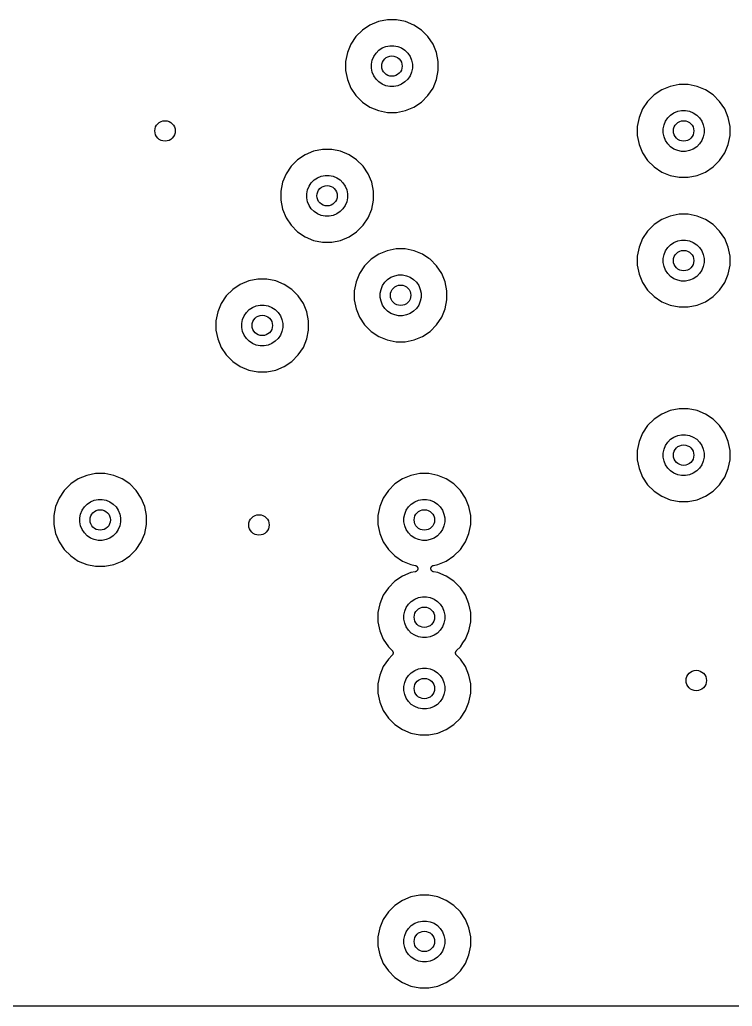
# Model space of a CAD drawing. Extents: x 1 to 139, y -76 to -1.
# Drawn here: x 40.33 to 54.29, y -75.56 to -56.24 of the extents above; entities that cross this region are included whole.
import ezdxf

# ---------------------------------------------------------------- set-up
doc = ezdxf.new("R2010")
doc.units = 0
doc.header["$MEASUREMENT"] = 0
doc.layers.add('BLACK', color=7, linetype='CONTINUOUS')

msp = doc.modelspace()

# ---------------------------------------------------------------- linework, layer by layer
at = {"layer": 'BLACK', "linetype": 'CONTINUOUS'}
for p, q in [((47.1949, -56.3453), (47.0462, -56.4447)), ((47.3601, -56.2769), (47.1949, -56.3453)), ((47.5356, -56.242), (47.3601, -56.2769)), ((47.7144, -56.242), (47.5356, -56.242)), ((47.8899, -56.2769), (47.7144, -56.242)), ((48.0551, -56.3453), (47.8899, -56.2769)), ((48.2038, -56.4447), (48.0551, -56.3453)), ((46.9197, -56.5712), (46.8203, -56.7199)), ((47.0462, -56.4447), (46.9197, -56.5712)), ((48.3303, -56.5712), (48.2038, -56.4447)), ((48.4297, -56.7199), (48.3303, -56.5712)), ((46.8203, -56.7199), (46.7519, -56.8851)), ((47.37, -56.8393), (47.4355, -56.7955)), ((47.4355, -56.7955), (47.5083, -56.7654)), ((47.5083, -56.7654), (47.5856, -56.75)), ((47.5856, -56.75), (47.6644, -56.75)), ((47.6644, -56.75), (47.7417, -56.7654)), ((47.7417, -56.7654), (47.8145, -56.7955)), ((47.8145, -56.7955), (47.88, -56.8393)), ((48.4981, -56.8851), (48.4297, -56.7199)), ((46.7519, -56.8851), (46.717, -57.0606)), ((47.2404, -57.0333), (47.2705, -56.9605)), ((47.2705, -56.9605), (47.3143, -56.895)), ((47.3143, -56.895), (47.37, -56.8393)), ((47.88, -56.8393), (47.9357, -56.895)), ((47.9357, -56.895), (47.9795, -56.9605)), ((47.9795, -56.9605), (48.0096, -57.0333)), ((48.533, -57.0606), (48.4981, -56.8851)), ((46.717, -57.0606), (46.717, -57.2394)), ((47.225, -57.1106), (47.2404, -57.0333)), ((47.225, -57.1894), (47.225, -57.1106)), ((47.2404, -57.2667), (47.225, -57.1894)), ((48.0096, -57.0333), (48.025, -57.1106)), ((48.025, -57.1894), (48.0096, -57.2667)), ((48.025, -57.1106), (48.025, -57.1894)), ((48.533, -57.2394), (48.533, -57.0606)), ((46.717, -57.2394), (46.7519, -57.4149)), ((47.2705, -57.3395), (47.2404, -57.2667)), ((47.3143, -57.405), (47.2705, -57.3395)), ((47.9795, -57.3395), (47.9357, -57.405)), ((48.0096, -57.2667), (47.9795, -57.3395)), ((48.4981, -57.4149), (48.533, -57.2394)), ((46.7519, -57.4149), (46.8203, -57.5801)), ((46.8203, -57.5801), (46.9197, -57.7288)), ((47.37, -57.4607), (47.3143, -57.405)), ((47.4355, -57.5045), (47.37, -57.4607)), ((47.5083, -57.5346), (47.4355, -57.5045)), ((47.5856, -57.55), (47.5083, -57.5346)), ((47.6644, -57.55), (47.5856, -57.55)), ((47.7417, -57.5346), (47.6644, -57.55)), ((47.8145, -57.5045), (47.7417, -57.5346)), ((47.88, -57.4607), (47.8145, -57.5045)), ((47.9357, -57.405), (47.88, -57.4607)), ((48.3303, -57.7288), (48.4297, -57.5801)), ((48.4297, -57.5801), (48.4981, -57.4149)), ((53.0751, -57.5469), (52.9099, -57.6153)), ((53.2506, -57.512), (53.0751, -57.5469)), ((53.4294, -57.512), (53.2506, -57.512)), ((53.6049, -57.5469), (53.4294, -57.512)), ((53.7701, -57.6153), (53.6049, -57.5469)), ((46.9197, -57.7288), (47.0462, -57.8553)), ((48.2038, -57.8553), (48.3303, -57.7288)), ((52.7612, -57.7147), (52.6347, -57.8412)), ((52.9099, -57.6153), (52.7612, -57.7147)), ((53.9188, -57.7147), (53.7701, -57.6153)), ((54.0453, -57.8412), (53.9188, -57.7147)), ((47.0462, -57.8553), (47.1949, -57.9547)), ((47.1949, -57.9547), (47.3601, -58.0231)), ((47.8899, -58.0231), (48.0551, -57.9547)), ((48.0551, -57.9547), (48.2038, -57.8553)), ((52.6347, -57.8412), (52.5353, -57.9899)), ((54.1447, -57.9899), (54.0453, -57.8412)), ((47.3601, -58.0231), (47.5356, -58.058)), ((47.5356, -58.058), (47.7144, -58.058)), ((47.7144, -58.058), (47.8899, -58.0231)), ((52.4669, -58.1551), (52.432, -58.3306)), ((52.5353, -57.9899), (52.4669, -58.1551)), ((53.0293, -58.165), (53.085, -58.1093)), ((53.085, -58.1093), (53.1505, -58.0655)), ((53.1505, -58.0655), (53.2233, -58.0354)), ((53.2233, -58.0354), (53.3006, -58.02)), ((53.3006, -58.02), (53.3794, -58.02)), ((53.3794, -58.02), (53.4567, -58.0354)), ((53.4567, -58.0354), (53.5295, -58.0655)), ((53.5295, -58.0655), (53.595, -58.1093)), ((53.595, -58.1093), (53.6507, -58.165)), ((54.2131, -58.1551), (54.1447, -57.9899)), ((54.248, -58.3306), (54.2131, -58.1551)), ((52.432, -58.3306), (52.432, -58.5094)), ((52.94, -58.3806), (52.9554, -58.3033)), ((52.9554, -58.3033), (52.9855, -58.2305)), ((52.9855, -58.2305), (53.0293, -58.165)), ((53.6507, -58.165), (53.6945, -58.2305)), ((53.6945, -58.2305), (53.7246, -58.3033)), ((53.7246, -58.3033), (53.74, -58.3806)), ((54.248, -58.5094), (54.248, -58.3306)), ((52.432, -58.5094), (52.4669, -58.6849)), ((52.94, -58.4594), (52.94, -58.3806)), ((52.9554, -58.5367), (52.94, -58.4594)), ((52.9855, -58.6095), (52.9554, -58.5367)), ((53.7246, -58.5367), (53.6945, -58.6095)), ((53.74, -58.4594), (53.7246, -58.5367)), ((53.74, -58.3806), (53.74, -58.4594)), ((54.2131, -58.6849), (54.248, -58.5094)), ((52.4669, -58.6849), (52.5353, -58.8501)), ((53.0293, -58.675), (52.9855, -58.6095)), ((53.085, -58.7307), (53.0293, -58.675)), ((53.1505, -58.7745), (53.085, -58.7307)), ((53.595, -58.7307), (53.5295, -58.7745)), ((53.6507, -58.675), (53.595, -58.7307)), ((53.6945, -58.6095), (53.6507, -58.675)), ((54.1447, -58.8501), (54.2131, -58.6849)), ((45.9249, -58.8853), (45.7762, -58.9847)), ((46.0901, -58.8169), (45.9249, -58.8853)), ((46.2656, -58.782), (46.0901, -58.8169)), ((46.4444, -58.782), (46.2656, -58.782)), ((46.6199, -58.8169), (46.4444, -58.782)), ((46.7851, -58.8853), (46.6199, -58.8169)), ((46.9338, -58.9847), (46.7851, -58.8853)), ((52.5353, -58.8501), (52.6347, -58.9988)), ((53.2233, -58.8046), (53.1505, -58.7745)), ((53.3006, -58.82), (53.2233, -58.8046)), ((53.3794, -58.82), (53.3006, -58.82)), ((53.4567, -58.8046), (53.3794, -58.82)), ((53.5295, -58.7745), (53.4567, -58.8046)), ((54.0453, -58.9988), (54.1447, -58.8501)), ((45.6497, -59.1112), (45.5503, -59.2599)), ((45.7762, -58.9847), (45.6497, -59.1112)), ((47.0603, -59.1112), (46.9338, -58.9847)), ((47.1597, -59.2599), (47.0603, -59.1112)), ((52.6347, -58.9988), (52.7612, -59.1253)), ((52.7612, -59.1253), (52.9099, -59.2247)), ((53.7701, -59.2247), (53.9188, -59.1253)), ((53.9188, -59.1253), (54.0453, -58.9988)), ((45.5503, -59.2599), (45.4819, -59.4251)), ((46.1655, -59.3355), (46.2383, -59.3054)), ((46.2383, -59.3054), (46.3156, -59.29)), ((46.3156, -59.29), (46.3944, -59.29)), ((46.3944, -59.29), (46.4717, -59.3054)), ((46.4717, -59.3054), (46.5445, -59.3355)), ((47.2281, -59.4251), (47.1597, -59.2599)), ((52.9099, -59.2247), (53.0751, -59.2931)), ((53.0751, -59.2931), (53.2506, -59.328)), ((53.4294, -59.328), (53.6049, -59.2931)), ((53.6049, -59.2931), (53.7701, -59.2247)), ((45.4819, -59.4251), (45.447, -59.6006)), ((45.9704, -59.5733), (46.0005, -59.5005)), ((46.0005, -59.5005), (46.0443, -59.435)), ((46.0443, -59.435), (46.1, -59.3793)), ((46.1, -59.3793), (46.1655, -59.3355)), ((46.5445, -59.3355), (46.61, -59.3793)), ((46.61, -59.3793), (46.6657, -59.435)), ((46.6657, -59.435), (46.7095, -59.5005)), ((46.7095, -59.5005), (46.7396, -59.5733)), ((47.263, -59.6006), (47.2281, -59.4251)), ((53.2506, -59.328), (53.4294, -59.328)), ((45.447, -59.6006), (45.447, -59.7794)), ((45.955, -59.6506), (45.9704, -59.5733)), ((45.955, -59.7294), (45.955, -59.6506)), ((46.7396, -59.5733), (46.755, -59.6506)), ((46.755, -59.6506), (46.755, -59.7294)), ((47.263, -59.7794), (47.263, -59.6006)), ((45.447, -59.7794), (45.4819, -59.9549)), ((45.9704, -59.8067), (45.955, -59.7294)), ((46.0005, -59.8795), (45.9704, -59.8067)), ((46.0443, -59.945), (46.0005, -59.8795)), ((46.7095, -59.8795), (46.6657, -59.945)), ((46.7396, -59.8067), (46.7095, -59.8795)), ((46.755, -59.7294), (46.7396, -59.8067)), ((47.2281, -59.9549), (47.263, -59.7794)), ((45.4819, -59.9549), (45.5503, -60.1201)), ((46.1, -60.0007), (46.0443, -59.945)), ((46.1655, -60.0445), (46.1, -60.0007)), ((46.2383, -60.0746), (46.1655, -60.0445)), ((46.3156, -60.09), (46.2383, -60.0746)), ((46.3944, -60.09), (46.3156, -60.09)), ((46.4717, -60.0746), (46.3944, -60.09)), ((46.5445, -60.0445), (46.4717, -60.0746)), ((46.61, -60.0007), (46.5445, -60.0445)), ((46.6657, -59.945), (46.61, -60.0007)), ((47.1597, -60.1201), (47.2281, -59.9549)), ((53.0751, -60.0869), (52.9099, -60.1553)), ((53.2506, -60.052), (53.0751, -60.0869)), ((53.4294, -60.052), (53.2506, -60.052)), ((53.6049, -60.0869), (53.4294, -60.052)), ((53.7701, -60.1553), (53.6049, -60.0869)), ((45.5503, -60.1201), (45.6497, -60.2688)), ((45.6497, -60.2688), (45.7762, -60.3953)), ((46.9338, -60.3953), (47.0603, -60.2688)), ((47.0603, -60.2688), (47.1597, -60.1201)), ((52.7612, -60.2547), (52.6347, -60.3812)), ((52.9099, -60.1553), (52.7612, -60.2547)), ((53.9188, -60.2547), (53.7701, -60.1553)), ((54.0453, -60.3812), (53.9188, -60.2547)), ((45.7762, -60.3953), (45.9249, -60.4947)), ((46.7851, -60.4947), (46.9338, -60.3953)), ((52.6347, -60.3812), (52.5353, -60.5299)), ((54.1447, -60.5299), (54.0453, -60.3812)), ((45.9249, -60.4947), (46.0901, -60.5631)), ((46.0901, -60.5631), (46.2656, -60.598)), ((46.2656, -60.598), (46.4444, -60.598)), ((46.4444, -60.598), (46.6199, -60.5631)), ((46.6199, -60.5631), (46.7851, -60.4947)), ((52.5353, -60.5299), (52.4669, -60.6951)), ((53.0293, -60.705), (53.085, -60.6493)), ((53.085, -60.6493), (53.1505, -60.6055)), ((53.1505, -60.6055), (53.2233, -60.5754)), ((53.2233, -60.5754), (53.3006, -60.56)), ((53.3006, -60.56), (53.3794, -60.56)), ((53.3794, -60.56), (53.4567, -60.5754)), ((53.4567, -60.5754), (53.5295, -60.6055)), ((53.5295, -60.6055), (53.595, -60.6493)), ((53.595, -60.6493), (53.6507, -60.705)), ((54.2131, -60.6951), (54.1447, -60.5299)), ((47.3656, -60.8353), (47.2169, -60.9347)), ((47.5308, -60.7669), (47.3656, -60.8353)), ((47.7063, -60.732), (47.5308, -60.7669)), ((47.8851, -60.732), (47.7063, -60.732)), ((48.0606, -60.7669), (47.8851, -60.732)), ((48.2258, -60.8353), (48.0606, -60.7669)), ((48.3482, -60.9171), (48.2258, -60.8353)), ((52.4669, -60.6951), (52.432, -60.8706)), ((52.94, -60.9206), (52.9554, -60.8433)), ((52.9554, -60.8433), (52.9855, -60.7705)), ((52.9855, -60.7705), (53.0293, -60.705)), ((53.6507, -60.705), (53.6945, -60.7705)), ((53.6945, -60.7705), (53.7246, -60.8433)), ((53.7246, -60.8433), (53.74, -60.9206)), ((54.248, -60.8706), (54.2131, -60.6951)), ((47.2169, -60.9347), (47.0904, -61.0612)), ((48.3745, -60.9347), (48.3482, -60.9171)), ((48.3482, -60.9171), (48.3482, -60.9171)), ((48.501, -61.0612), (48.3745, -60.9347)), ((52.432, -60.8706), (52.432, -61.0494)), ((52.432, -61.0494), (52.4669, -61.2249)), ((52.94, -60.9994), (52.94, -60.9206)), ((52.9554, -61.0767), (52.94, -60.9994)), ((53.74, -60.9994), (53.7246, -61.0767)), ((53.74, -60.9206), (53.74, -60.9994)), ((54.2131, -61.2249), (54.248, -61.0494)), ((54.248, -61.0494), (54.248, -60.8706)), ((46.991, -61.2099), (46.9226, -61.3751)), ((47.0904, -61.0612), (46.991, -61.2099)), ((47.679, -61.2554), (47.7563, -61.24)), ((47.7563, -61.24), (47.8351, -61.24)), ((47.8351, -61.24), (47.9124, -61.2554)), ((48.6004, -61.2099), (48.501, -61.0612)), ((48.6688, -61.3751), (48.6004, -61.2099)), ((52.4669, -61.2249), (52.5353, -61.3901)), ((52.9855, -61.1495), (52.9554, -61.0767)), ((53.0293, -61.215), (52.9855, -61.1495)), ((53.085, -61.2707), (53.0293, -61.215)), ((53.6507, -61.215), (53.595, -61.2707)), ((53.6945, -61.1495), (53.6507, -61.215)), ((53.7246, -61.0767), (53.6945, -61.1495)), ((54.1447, -61.3901), (54.2131, -61.2249)), ((44.6549, -61.4253), (44.5062, -61.5247)), ((44.8201, -61.3569), (44.6549, -61.4253)), ((44.9956, -61.322), (44.8201, -61.3569)), ((45.1744, -61.322), (44.9956, -61.322)), ((45.3499, -61.3569), (45.1744, -61.322)), ((45.5151, -61.4253), (45.3499, -61.3569)), ((45.6638, -61.5247), (45.5151, -61.4253)), ((46.9226, -61.3751), (46.8877, -61.5506)), ((47.4412, -61.4505), (47.485, -61.385)), ((47.485, -61.385), (47.5407, -61.3293)), ((47.5407, -61.3293), (47.6062, -61.2855)), ((47.6062, -61.2855), (47.679, -61.2554)), ((47.9124, -61.2554), (47.9852, -61.2855)), ((47.9852, -61.2855), (48.0507, -61.3293)), ((48.0507, -61.3293), (48.1064, -61.385)), ((48.1064, -61.385), (48.1502, -61.4505)), ((48.7037, -61.5506), (48.6688, -61.3751)), ((52.5353, -61.3901), (52.6347, -61.5388)), ((53.1505, -61.3145), (53.085, -61.2707)), ((53.2233, -61.3446), (53.1505, -61.3145)), ((53.3006, -61.36), (53.2233, -61.3446)), ((53.3794, -61.36), (53.3006, -61.36)), ((53.4567, -61.3446), (53.3794, -61.36)), ((53.5295, -61.3145), (53.4567, -61.3446)), ((53.595, -61.2707), (53.5295, -61.3145)), ((54.0453, -61.5388), (54.1447, -61.3901)), ((44.5062, -61.5247), (44.3797, -61.6512)), ((45.7903, -61.6512), (45.6638, -61.5247)), ((46.8877, -61.5506), (46.8877, -61.7294)), ((47.3957, -61.6006), (47.4111, -61.5233)), ((47.3957, -61.6794), (47.3957, -61.6006)), ((47.4111, -61.5233), (47.4412, -61.4505)), ((48.1502, -61.4505), (48.1803, -61.5233)), ((48.1803, -61.5233), (48.1957, -61.6006)), ((48.1957, -61.6006), (48.1957, -61.6794)), ((48.7037, -61.7294), (48.7037, -61.5506)), ((52.6347, -61.5388), (52.7612, -61.6653)), ((53.9188, -61.6653), (54.0453, -61.5388)), ((44.2803, -61.7999), (44.2119, -61.9651)), ((44.3797, -61.6512), (44.2803, -61.7999)), ((44.9683, -61.8454), (45.0456, -61.83)), ((45.0456, -61.83), (45.1244, -61.83)), ((45.1244, -61.83), (45.2017, -61.8454)), ((45.8897, -61.7999), (45.7903, -61.6512)), ((45.9581, -61.9651), (45.8897, -61.7999)), ((46.8877, -61.7294), (46.9226, -61.9049)), ((47.4111, -61.7567), (47.3957, -61.6794)), ((47.4412, -61.8295), (47.4111, -61.7567)), ((47.485, -61.895), (47.4412, -61.8295)), ((48.1502, -61.8295), (48.1064, -61.895)), ((48.1803, -61.7567), (48.1502, -61.8295)), ((48.1957, -61.6794), (48.1803, -61.7567)), ((48.6688, -61.9049), (48.7037, -61.7294)), ((52.7612, -61.6653), (52.9099, -61.7647)), ((52.9099, -61.7647), (53.0751, -61.8331)), ((53.0751, -61.8331), (53.2506, -61.868)), ((53.4294, -61.868), (53.6049, -61.8331)), ((53.6049, -61.8331), (53.7701, -61.7647)), ((53.7701, -61.7647), (53.9188, -61.6653)), ((44.2119, -61.9651), (44.177, -62.1406)), ((44.7305, -62.0405), (44.7743, -61.975)), ((44.7743, -61.975), (44.83, -61.9193)), ((44.83, -61.9193), (44.8955, -61.8755)), ((44.8955, -61.8755), (44.9683, -61.8454)), ((45.2017, -61.8454), (45.2745, -61.8755)), ((45.2745, -61.8755), (45.34, -61.9193)), ((45.34, -61.9193), (45.3957, -61.975)), ((45.3957, -61.975), (45.4395, -62.0405)), ((45.993, -62.1406), (45.9581, -61.9651)), ((46.9226, -61.9049), (46.991, -62.0701)), ((47.5407, -61.9507), (47.485, -61.895)), ((47.6062, -61.9945), (47.5407, -61.9507)), ((47.679, -62.0246), (47.6062, -61.9945)), ((47.7563, -62.04), (47.679, -62.0246)), ((47.9124, -62.0246), (47.8351, -62.04)), ((47.9852, -61.9945), (47.9124, -62.0246)), ((48.0507, -61.9507), (47.9852, -61.9945)), ((48.1064, -61.895), (48.0507, -61.9507)), ((48.6004, -62.0701), (48.6688, -61.9049)), ((53.2506, -61.868), (53.4294, -61.868)), ((44.177, -62.1406), (44.177, -62.3194)), ((44.685, -62.1906), (44.7004, -62.1133)), ((44.685, -62.2694), (44.685, -62.1906)), ((44.7004, -62.1133), (44.7305, -62.0405)), ((45.4395, -62.0405), (45.4696, -62.1133)), ((45.4696, -62.1133), (45.485, -62.1906)), ((45.485, -62.1906), (45.485, -62.2694)), ((45.993, -62.3194), (45.993, -62.1406)), ((46.991, -62.0701), (47.0904, -62.2188)), ((47.0904, -62.2188), (47.2169, -62.3453)), ((47.8351, -62.04), (47.7563, -62.04)), ((48.3745, -62.3453), (48.501, -62.2188)), ((48.501, -62.2188), (48.6004, -62.0701)), ((44.177, -62.3194), (44.2119, -62.4949)), ((44.7004, -62.3467), (44.685, -62.2694)), ((44.7305, -62.4195), (44.7004, -62.3467)), ((45.4696, -62.3467), (45.4395, -62.4195)), ((45.485, -62.2694), (45.4696, -62.3467)), ((45.9581, -62.4949), (45.993, -62.3194)), ((47.2169, -62.3453), (47.3656, -62.4447)), ((48.2258, -62.4447), (48.3745, -62.3453)), ((44.2119, -62.4949), (44.2803, -62.6601)), ((44.7743, -62.485), (44.7305, -62.4195)), ((44.83, -62.5407), (44.7743, -62.485)), ((44.8955, -62.5845), (44.83, -62.5407)), ((44.9683, -62.6146), (44.8955, -62.5845)), ((45.2745, -62.5845), (45.2017, -62.6146)), ((45.34, -62.5407), (45.2745, -62.5845)), ((45.3957, -62.485), (45.34, -62.5407)), ((45.4395, -62.4195), (45.3957, -62.485)), ((45.8897, -62.6601), (45.9581, -62.4949)), ((47.3656, -62.4447), (47.5308, -62.5131)), ((47.5308, -62.5131), (47.7063, -62.548)), ((47.7063, -62.548), (47.8851, -62.548)), ((47.8851, -62.548), (48.0606, -62.5131)), ((48.0606, -62.5131), (48.2258, -62.4447)), ((44.2803, -62.6601), (44.3797, -62.8088)), ((45.0456, -62.63), (44.9683, -62.6146)), ((45.1244, -62.63), (45.0456, -62.63)), ((45.2017, -62.6146), (45.1244, -62.63)), ((45.7903, -62.8088), (45.8897, -62.6601)), ((44.3797, -62.8088), (44.5062, -62.9353)), ((44.5062, -62.9353), (44.6549, -63.0347)), ((45.5151, -63.0347), (45.6638, -62.9353)), ((45.6638, -62.9353), (45.7903, -62.8088)), ((44.6549, -63.0347), (44.8201, -63.1031)), ((44.8201, -63.1031), (44.9956, -63.138)), ((44.9956, -63.138), (45.1744, -63.138)), ((45.1744, -63.138), (45.3499, -63.1031)), ((45.3499, -63.1031), (45.5151, -63.0347)), ((53.0751, -63.8969), (52.9099, -63.9653)), ((53.2506, -63.862), (53.0751, -63.8969)), ((53.4294, -63.862), (53.2506, -63.862)), ((53.6049, -63.8969), (53.4294, -63.862)), ((53.7701, -63.9653), (53.6049, -63.8969)), ((52.7612, -64.0647), (52.6347, -64.1912)), ((52.9099, -63.9653), (52.7612, -64.0647)), ((53.9188, -64.0647), (53.7701, -63.9653)), ((54.0453, -64.1912), (53.9188, -64.0647)), ((52.5353, -64.3399), (52.4669, -64.5051)), ((52.6347, -64.1912), (52.5353, -64.3399)), ((54.1447, -64.3399), (54.0453, -64.1912)), ((54.2131, -64.5051), (54.1447, -64.3399)), ((52.4669, -64.5051), (52.432, -64.6806)), ((52.9855, -64.5805), (53.0293, -64.515)), ((53.0293, -64.515), (53.085, -64.4593)), ((53.085, -64.4593), (53.1505, -64.4155)), ((53.1505, -64.4155), (53.2233, -64.3854)), ((53.2233, -64.3854), (53.3006, -64.37)), ((53.3006, -64.37), (53.3794, -64.37)), ((53.3794, -64.37), (53.4567, -64.3854)), ((53.4567, -64.3854), (53.5295, -64.4155)), ((53.5295, -64.4155), (53.595, -64.4593)), ((53.595, -64.4593), (53.6507, -64.515)), ((53.6507, -64.515), (53.6945, -64.5805)), ((54.248, -64.6806), (54.2131, -64.5051)), ((52.432, -64.6806), (52.432, -64.8594)), ((52.94, -64.7306), (52.9554, -64.6533)), ((52.94, -64.8094), (52.94, -64.7306)), ((52.9554, -64.6533), (52.9855, -64.5805)), ((53.6945, -64.5805), (53.7246, -64.6533)), ((53.7246, -64.6533), (53.74, -64.7306)), ((53.74, -64.7306), (53.74, -64.8094)), ((54.248, -64.8594), (54.248, -64.6806)), ((52.432, -64.8594), (52.4669, -65.0349)), ((52.9554, -64.8867), (52.94, -64.8094)), ((52.9855, -64.9595), (52.9554, -64.8867)), ((53.7246, -64.8867), (53.6945, -64.9595)), ((53.74, -64.8094), (53.7246, -64.8867)), ((54.2131, -65.0349), (54.248, -64.8594)), ((52.4669, -65.0349), (52.5353, -65.2001)), ((53.0293, -65.025), (52.9855, -64.9595)), ((53.085, -65.0807), (53.0293, -65.025)), ((53.1505, -65.1245), (53.085, -65.0807)), ((53.595, -65.0807), (53.5295, -65.1245)), ((53.6507, -65.025), (53.595, -65.0807)), ((53.6945, -64.9595), (53.6507, -65.025)), ((54.1447, -65.2001), (54.2131, -65.0349)), ((41.4799, -65.2353), (41.3312, -65.3347)), ((41.6451, -65.1669), (41.4799, -65.2353)), ((41.8206, -65.132), (41.6451, -65.1669)), ((41.9994, -65.132), (41.8206, -65.132)), ((42.1749, -65.1669), (41.9994, -65.132)), ((42.3401, -65.2353), (42.1749, -65.1669)), ((42.4888, -65.3347), (42.3401, -65.2353)), ((47.8299, -65.2353), (47.6812, -65.3347)), ((47.9951, -65.1669), (47.8299, -65.2353)), ((48.1706, -65.132), (47.9951, -65.1669)), ((48.3494, -65.132), (48.1706, -65.132)), ((48.5249, -65.1669), (48.3494, -65.132)), ((48.6901, -65.2353), (48.5249, -65.1669)), ((48.8388, -65.3347), (48.6901, -65.2353)), ((52.5353, -65.2001), (52.6347, -65.3488)), ((53.2233, -65.1546), (53.1505, -65.1245)), ((53.3006, -65.17), (53.2233, -65.1546)), ((53.3794, -65.17), (53.3006, -65.17)), ((53.4567, -65.1546), (53.3794, -65.17)), ((53.5295, -65.1245), (53.4567, -65.1546)), ((54.0453, -65.3488), (54.0953, -65.274)), ((54.0953, -65.274), (54.1447, -65.2001)), ((54.0953, -65.274), (54.0953, -65.274)), ((41.2047, -65.4612), (41.1053, -65.6099)), ((41.3312, -65.3347), (41.2047, -65.4612)), ((42.6153, -65.4612), (42.4888, -65.3347)), ((42.7147, -65.6099), (42.6153, -65.4612)), ((47.5547, -65.4612), (47.4553, -65.6099)), ((47.6812, -65.3347), (47.5547, -65.4612)), ((48.9653, -65.4612), (48.8388, -65.3347)), ((49.0647, -65.6099), (48.9653, -65.4612)), ((52.6347, -65.3488), (52.7612, -65.4753)), ((52.7612, -65.4753), (52.9099, -65.5747)), ((53.7701, -65.5747), (53.9188, -65.4753)), ((53.9188, -65.4753), (54.0453, -65.3488)), ((41.1053, -65.6099), (41.0369, -65.7751)), ((41.655, -65.7293), (41.7205, -65.6855)), ((41.7205, -65.6855), (41.7933, -65.6554)), ((41.7933, -65.6554), (41.8706, -65.64)), ((41.8706, -65.64), (41.9494, -65.64)), ((41.9494, -65.64), (42.0267, -65.6554)), ((42.0267, -65.6554), (42.0995, -65.6855)), ((42.0995, -65.6855), (42.165, -65.7293)), ((42.7831, -65.7751), (42.7147, -65.6099)), ((47.4553, -65.6099), (47.3869, -65.7751)), ((48.005, -65.7293), (48.0705, -65.6855)), ((48.0705, -65.6855), (48.1433, -65.6554)), ((48.1433, -65.6554), (48.2206, -65.64)), ((48.2206, -65.64), (48.2994, -65.64)), ((48.2994, -65.64), (48.3767, -65.6554)), ((48.3767, -65.6554), (48.4495, -65.6855)), ((48.4495, -65.6855), (48.515, -65.7293)), ((49.1331, -65.7751), (49.0647, -65.6099)), ((52.9099, -65.5747), (53.0751, -65.6431)), ((53.0751, -65.6431), (53.2506, -65.678)), ((53.2506, -65.678), (53.4294, -65.678)), ((53.4294, -65.678), (53.6049, -65.6431)), ((53.6049, -65.6431), (53.7701, -65.5747)), ((41.0369, -65.7751), (41.002, -65.9506)), ((41.5254, -65.9233), (41.5555, -65.8505)), ((41.5555, -65.8505), (41.5993, -65.785)), ((41.5993, -65.785), (41.655, -65.7293)), ((42.165, -65.7293), (42.2207, -65.785)), ((42.2207, -65.785), (42.2645, -65.8505)), ((42.2645, -65.8505), (42.2946, -65.9233)), ((42.818, -65.9506), (42.7831, -65.7751)), ((47.3869, -65.7751), (47.352, -65.9506)), ((47.8754, -65.9233), (47.9055, -65.8505)), ((47.9055, -65.8505), (47.9493, -65.785)), ((47.9493, -65.785), (48.005, -65.7293)), ((48.515, -65.7293), (48.5707, -65.785)), ((48.5707, -65.785), (48.6145, -65.8505)), ((48.6145, -65.8505), (48.6446, -65.9233)), ((49.168, -65.9506), (49.1331, -65.7751)), ((41.002, -65.9506), (41.002, -66.1294)), ((41.51, -66.0006), (41.5254, -65.9233)), ((41.51, -66.0794), (41.51, -66.0006)), ((41.5254, -66.1567), (41.51, -66.0794)), ((42.2946, -65.9233), (42.31, -66.0006)), ((42.31, -66.0794), (42.2946, -66.1567)), ((42.31, -66.0006), (42.31, -66.0794)), ((42.818, -66.1294), (42.818, -65.9506)), ((47.352, -65.9506), (47.352, -66.1294)), ((47.86, -66.0006), (47.8754, -65.9233)), ((47.86, -66.0794), (47.86, -66.0006)), ((47.8754, -66.1567), (47.86, -66.0794)), ((48.6446, -65.9233), (48.66, -66.0006)), ((48.66, -66.0794), (48.6446, -66.1567)), ((48.66, -66.0006), (48.66, -66.0794)), ((49.168, -66.1294), (49.168, -65.9506)), ((41.002, -66.1294), (41.0369, -66.3049)), ((41.5555, -66.2295), (41.5254, -66.1567)), ((41.5993, -66.295), (41.5555, -66.2295)), ((42.2645, -66.2295), (42.2207, -66.295)), ((42.2946, -66.1567), (42.2645, -66.2295)), ((42.7831, -66.3049), (42.818, -66.1294)), ((47.352, -66.1294), (47.3869, -66.3049)), ((47.9055, -66.2295), (47.8754, -66.1567)), ((47.9493, -66.295), (47.9055, -66.2295)), ((48.6145, -66.2295), (48.5707, -66.295)), ((48.6446, -66.1567), (48.6145, -66.2295)), ((49.1331, -66.3049), (49.168, -66.1294)), ((41.0369, -66.3049), (41.1053, -66.4701)), ((41.1053, -66.4701), (41.2047, -66.6188)), ((41.655, -66.3507), (41.5993, -66.295)), ((41.7205, -66.3945), (41.655, -66.3507)), ((41.7933, -66.4246), (41.7205, -66.3945)), ((41.8706, -66.44), (41.7933, -66.4246)), ((41.9494, -66.44), (41.8706, -66.44)), ((42.0267, -66.4246), (41.9494, -66.44)), ((42.0995, -66.3945), (42.0267, -66.4246)), ((42.165, -66.3507), (42.0995, -66.3945)), ((42.2207, -66.295), (42.165, -66.3507)), ((42.6153, -66.6188), (42.7147, -66.4701)), ((42.7147, -66.4701), (42.7831, -66.3049)), ((47.3869, -66.3049), (47.4553, -66.4701)), ((47.4553, -66.4701), (47.5547, -66.6188)), ((48.005, -66.3507), (47.9493, -66.295)), ((48.0705, -66.3945), (48.005, -66.3507)), ((48.1433, -66.4246), (48.0705, -66.3945)), ((48.2206, -66.44), (48.1433, -66.4246)), ((48.2994, -66.44), (48.2206, -66.44)), ((48.3767, -66.4246), (48.2994, -66.44)), ((48.4495, -66.3945), (48.3767, -66.4246)), ((48.515, -66.3507), (48.4495, -66.3945)), ((48.5707, -66.295), (48.515, -66.3507)), ((49.0153, -66.544), (49.0647, -66.4701)), ((49.0647, -66.4701), (49.1331, -66.3049)), ((41.2047, -66.6188), (41.3312, -66.7453)), ((42.4888, -66.7453), (42.6153, -66.6188)), ((47.5547, -66.6188), (47.6812, -66.7453)), ((48.8388, -66.7453), (48.9653, -66.6188)), ((48.9653, -66.6188), (49.0153, -66.544)), ((49.0153, -66.544), (49.0153, -66.544)), ((41.3312, -66.7453), (41.4799, -66.8447)), ((41.4799, -66.8447), (41.6451, -66.9131)), ((42.1749, -66.9131), (42.3401, -66.8447)), ((42.3401, -66.8447), (42.4888, -66.7453)), ((47.6812, -66.7453), (47.8299, -66.8447)), ((47.8299, -66.8447), (47.9951, -66.9131)), ((48.5249, -66.9131), (48.6901, -66.8447)), ((48.6901, -66.8447), (48.8388, -66.7453)), ((41.6451, -66.9131), (41.8206, -66.948)), ((41.8206, -66.948), (41.9994, -66.948)), ((41.9994, -66.948), (42.1749, -66.9131)), ((47.9951, -66.9131), (48.0812, -66.9302)), ((48.0812, -66.9302), (48.0819, -66.9304)), ((48.0819, -66.9304), (48.0819, -66.9304)), ((48.0819, -66.9304), (48.0819, -66.9304)), ((48.0819, -66.9304), (48.0821, -66.9304)), ((48.0821, -66.9304), (48.0879, -66.9323)), ((48.0879, -66.9323), (48.0938, -66.9341)), ((48.0989, -67.048), (48.093, -67.0512)), ((48.0938, -66.9341), (48.0938, -66.9341)), ((48.0938, -66.9341), (48.0939, -66.9342)), ((48.0939, -66.9342), (48.099, -66.937)), ((48.1039, -67.0454), (48.0989, -67.048)), ((48.099, -66.937), (48.1046, -66.9401)), ((48.104, -67.0454), (48.1039, -67.0454)), ((48.1039, -67.0454), (48.1039, -67.0454)), ((48.1087, -67.0415), (48.104, -67.0454)), ((48.1046, -66.9401), (48.1047, -66.9401)), ((48.1047, -66.9401), (48.1047, -66.9401)), ((48.1047, -66.9401), (48.1092, -66.9439)), ((48.1135, -67.0376), (48.1087, -67.0415)), ((48.1092, -66.9439), (48.1141, -66.948)), ((48.1136, -67.0375), (48.1135, -67.0375)), ((48.1135, -67.0375), (48.1135, -67.0376)), ((48.1174, -67.0329), (48.1136, -67.0375)), ((48.1141, -66.948), (48.1142, -66.9481)), ((48.1142, -66.9481), (48.1142, -66.9481)), ((48.1142, -66.9481), (48.118, -66.9528)), ((48.1214, -67.0281), (48.1174, -67.0329)), ((48.118, -66.9528), (48.1219, -66.9577)), ((48.1215, -67.028), (48.1214, -67.028)), ((48.1214, -67.028), (48.1214, -67.0281)), ((48.1245, -67.0224), (48.1215, -67.028)), ((48.1219, -66.9577), (48.1219, -66.9577)), ((48.1219, -66.9577), (48.122, -66.9578)), ((48.122, -66.9578), (48.1249, -66.9634)), ((48.1273, -67.0172), (48.1245, -67.0224)), ((48.1249, -66.9634), (48.1277, -66.9687)), ((48.1274, -67.0171), (48.1273, -67.0171)), ((48.1273, -67.0171), (48.1273, -67.0172)), ((48.1292, -67.011), (48.1274, -67.0171)), ((48.1277, -66.9687), (48.1277, -66.9687)), ((48.1277, -66.9687), (48.1277, -66.9688)), ((48.1277, -66.9688), (48.1296, -66.9751)), ((48.131, -67.0053), (48.1292, -67.011)), ((48.1296, -66.9751), (48.1312, -66.9805)), ((48.1317, -66.9988), (48.131, -67.0052)), ((48.131, -67.0052), (48.131, -67.0053)), ((48.131, -67.0053), (48.131, -67.0053)), ((48.1312, -66.9805), (48.1312, -66.9806)), ((48.1312, -66.9806), (48.1312, -66.9807)), ((48.1312, -66.9807), (48.1317, -66.9868)), ((48.1317, -66.9868), (48.1323, -66.9929)), ((48.1323, -66.993), (48.1317, -66.9988)), ((48.1323, -66.9929), (48.1323, -66.9929)), ((48.1323, -66.9929), (48.1323, -66.993)), ((48.3877, -66.992), (48.3883, -66.986)), ((48.3877, -66.9921), (48.3877, -66.992)), ((48.3882, -66.9979), (48.3877, -66.9921)), ((48.3877, -66.9921), (48.3877, -66.9921)), ((48.3888, -67.0043), (48.3882, -66.9979)), ((48.3883, -66.986), (48.389, -66.9798)), ((48.3888, -67.0044), (48.3888, -67.0043)), ((48.3888, -67.0045), (48.3888, -67.0044)), ((48.3904, -67.0096), (48.3888, -67.0045)), ((48.389, -66.9797), (48.3908, -66.9738)), ((48.389, -66.9798), (48.389, -66.9797)), ((48.389, -66.9797), (48.389, -66.9797)), ((48.3923, -67.0162), (48.3904, -67.0096)), ((48.3908, -66.9738), (48.3926, -66.9679)), ((48.3923, -67.0163), (48.3923, -67.0162)), ((48.3951, -67.0216), (48.3923, -67.0163)), ((48.3923, -67.0163), (48.3923, -67.0163)), ((48.3926, -66.9679), (48.3927, -66.9679)), ((48.3927, -66.9678), (48.3956, -66.9624)), ((48.3927, -66.9679), (48.3927, -66.9678)), ((48.398, -67.0272), (48.3951, -67.0216)), ((48.3956, -66.9624), (48.3985, -66.957)), ((48.3981, -67.0273), (48.398, -67.0272)), ((48.402, -67.0322), (48.3981, -67.0273)), ((48.3981, -67.0273), (48.3981, -67.0273)), ((48.3985, -66.957), (48.3986, -66.957)), ((48.3986, -66.9569), (48.4026, -66.9521)), ((48.3986, -66.957), (48.3986, -66.9569)), ((48.4058, -67.0369), (48.402, -67.0322)), ((48.4026, -66.9521), (48.4064, -66.9475)), ((48.4059, -67.037), (48.4058, -67.0369)), ((48.4058, -67.0369), (48.4058, -67.0369)), ((48.4109, -67.0412), (48.4059, -67.037)), ((48.4064, -66.9475), (48.4065, -66.9475)), ((48.4065, -66.9474), (48.4113, -66.9435)), ((48.4065, -66.9475), (48.4065, -66.9474)), ((48.4153, -67.0449), (48.4109, -67.0412)), ((48.4113, -66.9435), (48.416, -66.9396)), ((48.4154, -67.0449), (48.4153, -67.0449)), ((48.4153, -67.0449), (48.4153, -67.0449)), ((48.421, -67.048), (48.4154, -67.0449)), ((48.416, -66.9396), (48.4161, -66.9396)), ((48.4161, -66.9396), (48.4212, -66.9369)), ((48.4161, -66.9396), (48.4161, -66.9396)), ((48.4261, -67.0508), (48.421, -67.048)), ((48.4212, -66.9369), (48.427, -66.9338)), ((48.4262, -67.0509), (48.4261, -67.0508)), ((48.427, -66.9338), (48.427, -66.9338)), ((48.427, -66.9338), (48.4271, -66.9338)), ((48.4271, -66.9338), (48.4328, -66.932)), ((48.4328, -66.932), (48.4388, -66.9302)), ((48.4388, -66.9302), (48.4389, -66.9302)), ((48.4389, -66.9302), (48.5249, -66.9131)), ((48.4389, -66.9302), (48.4389, -66.9302)), ((48.4389, -66.9302), (48.4389, -66.9302)), ((47.6812, -67.2397), (47.5547, -67.3662)), ((47.8299, -67.1403), (47.6812, -67.2397)), ((47.9951, -67.0719), (47.8299, -67.1403)), ((48.0811, -67.0548), (47.9951, -67.0719)), ((48.0812, -67.0548), (48.0811, -67.0548)), ((48.0811, -67.0548), (48.0811, -67.0548)), ((48.0811, -67.0548), (48.0811, -67.0548)), ((48.0873, -67.0529), (48.0812, -67.0548)), ((48.0929, -67.0512), (48.0873, -67.0529)), ((48.093, -67.0512), (48.0929, -67.0512)), ((48.093, -67.0512), (48.093, -67.0512)), ((48.4321, -67.0527), (48.4262, -67.0509)), ((48.4262, -67.0509), (48.4262, -67.0509)), ((48.4379, -67.0546), (48.4321, -67.0527)), ((48.4381, -67.0546), (48.4379, -67.0546)), ((48.4388, -67.0548), (48.4381, -67.0546)), ((48.4381, -67.0546), (48.4381, -67.0546)), ((48.4381, -67.0546), (48.4381, -67.0546)), ((48.5249, -67.0719), (48.4388, -67.0548)), ((48.6901, -67.1403), (48.5249, -67.0719)), ((48.8388, -67.2397), (48.6901, -67.1403)), ((48.9653, -67.3662), (48.8388, -67.2397)), ((47.5547, -67.3662), (47.4553, -67.5149)), ((49.0647, -67.5149), (48.9653, -67.3662)), ((47.4553, -67.5149), (47.3869, -67.6801)), ((48.005, -67.6343), (48.0705, -67.5905)), ((48.0705, -67.5905), (48.1433, -67.5604)), ((48.1433, -67.5604), (48.2206, -67.545)), ((48.2206, -67.545), (48.2994, -67.545)), ((48.2994, -67.545), (48.3767, -67.5604)), ((48.3767, -67.5604), (48.4495, -67.5905)), ((48.4495, -67.5905), (48.515, -67.6343)), ((49.1331, -67.6801), (49.0647, -67.5149)), ((47.3869, -67.6801), (47.352, -67.8556)), ((47.8754, -67.8283), (47.9055, -67.7555)), ((47.9055, -67.7555), (47.9493, -67.69)), ((47.9493, -67.69), (48.005, -67.6343)), ((48.515, -67.6343), (48.5707, -67.69)), ((48.5707, -67.69), (48.6145, -67.7555)), ((48.6145, -67.7555), (48.6446, -67.8283)), ((49.168, -67.8556), (49.1331, -67.6801)), ((47.352, -67.8556), (47.352, -68.0344)), ((47.86, -67.9056), (47.8754, -67.8283)), ((47.86, -67.9844), (47.86, -67.9056)), ((47.8754, -68.0617), (47.86, -67.9844)), ((48.6446, -67.8283), (48.66, -67.9056)), ((48.66, -67.9844), (48.6446, -68.0617)), ((48.66, -67.9056), (48.66, -67.9844)), ((49.168, -68.0344), (49.168, -67.8556)), ((47.352, -68.0344), (47.3869, -68.2099)), ((47.3869, -68.2099), (47.4553, -68.3751)), ((47.9055, -68.1345), (47.8754, -68.0617)), ((47.9493, -68.2), (47.9055, -68.1345)), ((48.005, -68.2557), (47.9493, -68.2)), ((48.5707, -68.2), (48.515, -68.2557)), ((48.6145, -68.1345), (48.5707, -68.2)), ((48.6446, -68.0617), (48.6145, -68.1345)), ((49.0647, -68.3751), (49.1331, -68.2099)), ((49.1331, -68.2099), (49.168, -68.0344)), ((47.4553, -68.3751), (47.5547, -68.5238)), ((48.0705, -68.2995), (48.005, -68.2557)), ((48.1433, -68.3296), (48.0705, -68.2995)), ((48.2206, -68.345), (48.1433, -68.3296)), ((48.2994, -68.345), (48.2206, -68.345)), ((48.3767, -68.3296), (48.2994, -68.345)), ((48.4495, -68.2995), (48.3767, -68.3296)), ((48.515, -68.2557), (48.4495, -68.2995)), ((49.0153, -68.449), (49.0647, -68.3751)), ((47.5547, -68.5238), (47.6295, -68.5986)), ((48.8905, -68.5986), (48.9653, -68.5238)), ((48.9653, -68.5238), (49.0153, -68.449)), ((49.0153, -68.449), (49.0153, -68.449)), ((47.5547, -68.7632), (47.4553, -68.9119)), ((47.6295, -68.6884), (47.5547, -68.7632)), ((47.6295, -68.5986), (47.6298, -68.5989)), ((47.6333, -68.6838), (47.6295, -68.6884)), ((47.6298, -68.5989), (47.6298, -68.5989)), ((47.6298, -68.5989), (47.6298, -68.5989)), ((47.6298, -68.5989), (47.6301, -68.5992)), ((47.6301, -68.5992), (47.6338, -68.6038)), ((47.6371, -68.6792), (47.6333, -68.6838)), ((47.6338, -68.6038), (47.6376, -68.6085)), ((47.6372, -68.679), (47.6371, -68.6792)), ((47.6374, -68.6788), (47.6372, -68.679)), ((47.6402, -68.6735), (47.6374, -68.6788)), ((47.6376, -68.6085), (47.6377, -68.6087)), ((47.6377, -68.6087), (47.6378, -68.6089)), ((47.6378, -68.6089), (47.6406, -68.6141)), ((47.643, -68.6683), (47.6402, -68.6735)), ((47.6406, -68.6141), (47.6434, -68.6195)), ((47.6431, -68.6681), (47.643, -68.6683)), ((47.6432, -68.6679), (47.6431, -68.6681)), ((47.645, -68.6622), (47.6432, -68.6679)), ((47.6434, -68.6195), (47.6434, -68.6197)), ((47.6434, -68.6197), (47.6435, -68.6199)), ((47.6435, -68.6199), (47.6452, -68.6256)), ((47.6467, -68.6565), (47.645, -68.6622)), ((47.6452, -68.6256), (47.6469, -68.6314)), ((47.6468, -68.6563), (47.6467, -68.6565)), ((47.6474, -68.6501), (47.6468, -68.6561)), ((47.6468, -68.6561), (47.6468, -68.6563)), ((47.6469, -68.6314), (47.6469, -68.6316)), ((47.6469, -68.6316), (47.647, -68.6318)), ((47.647, -68.6318), (47.6475, -68.6377)), ((47.6481, -68.6442), (47.6474, -68.6501)), ((47.6475, -68.6377), (47.6481, -68.6437)), ((47.6481, -68.6437), (47.6481, -68.6439)), ((47.6481, -68.6439), (47.6481, -68.6442)), ((48.8719, -68.6428), (48.8726, -68.6369)), ((48.8719, -68.6431), (48.8719, -68.6428)), ((48.8719, -68.6433), (48.8719, -68.6431)), ((48.8725, -68.6493), (48.8719, -68.6433)), ((48.873, -68.6552), (48.8725, -68.6493)), ((48.8726, -68.6369), (48.8732, -68.6309)), ((48.8731, -68.6554), (48.873, -68.6552)), ((48.8731, -68.6556), (48.8731, -68.6554)), ((48.8748, -68.6613), (48.8731, -68.6556)), ((48.8732, -68.6307), (48.8733, -68.6305)), ((48.8732, -68.6309), (48.8732, -68.6307)), ((48.8733, -68.6305), (48.875, -68.6248)), ((48.8764, -68.6671), (48.8748, -68.6613)), ((48.875, -68.6248), (48.8768, -68.6191)), ((48.8766, -68.6673), (48.8764, -68.6671)), ((48.8766, -68.6675), (48.8766, -68.6673)), ((48.8794, -68.6728), (48.8766, -68.6675)), ((48.8768, -68.6191), (48.8769, -68.6189)), ((48.8769, -68.6189), (48.877, -68.6187)), ((48.877, -68.6187), (48.8798, -68.6135)), ((48.8822, -68.6781), (48.8794, -68.6728)), ((48.8798, -68.6135), (48.8826, -68.6082)), ((48.8823, -68.6783), (48.8822, -68.6781)), ((48.8824, -68.6785), (48.8823, -68.6783)), ((48.8862, -68.6831), (48.8824, -68.6785)), ((48.8826, -68.6082), (48.8828, -68.608)), ((48.8828, -68.608), (48.8829, -68.6078)), ((48.8829, -68.6078), (48.8867, -68.6032)), ((48.8899, -68.6878), (48.8862, -68.6831)), ((48.8867, -68.6032), (48.8905, -68.5986)), ((48.8902, -68.6881), (48.8899, -68.6878)), ((48.8905, -68.6884), (48.8902, -68.6881)), ((48.8902, -68.6881), (48.8902, -68.6881)), ((48.8902, -68.6881), (48.8902, -68.6881)), ((48.9653, -68.7632), (48.8905, -68.6884)), ((49.0647, -68.9119), (48.9653, -68.7632)), ((47.4553, -68.9119), (47.3869, -69.0771)), ((48.0705, -68.9875), (48.1433, -68.9574)), ((48.1433, -68.9574), (48.2206, -68.942)), ((48.2206, -68.942), (48.2994, -68.942)), ((48.2994, -68.942), (48.3767, -68.9574)), ((48.3767, -68.9574), (48.4495, -68.9875)), ((49.1331, -69.0771), (49.0647, -68.9119)), ((47.3869, -69.0771), (47.352, -69.2526)), ((47.8754, -69.2253), (47.9055, -69.1525)), ((47.9055, -69.1525), (47.9493, -69.087)), ((47.9493, -69.087), (48.005, -69.0313)), ((48.005, -69.0313), (48.0705, -68.9875)), ((48.4495, -68.9875), (48.515, -69.0313)), ((48.515, -69.0313), (48.5707, -69.087)), ((48.5707, -69.087), (48.6145, -69.1525)), ((48.6145, -69.1525), (48.6446, -69.2253)), ((49.168, -69.2526), (49.1331, -69.0771)), ((47.352, -69.2526), (47.352, -69.4314)), ((47.86, -69.3026), (47.8754, -69.2253)), ((47.86, -69.3814), (47.86, -69.3026)), ((48.6446, -69.2253), (48.66, -69.3026)), ((48.66, -69.3026), (48.66, -69.3814)), ((49.168, -69.4314), (49.168, -69.2526)), ((47.352, -69.4314), (47.3869, -69.6069)), ((47.8754, -69.4587), (47.86, -69.3814)), ((47.9055, -69.5315), (47.8754, -69.4587)), ((47.9493, -69.597), (47.9055, -69.5315)), ((48.6145, -69.5315), (48.5707, -69.597)), ((48.6446, -69.4587), (48.6145, -69.5315)), ((48.66, -69.3814), (48.6446, -69.4587)), ((49.1331, -69.6069), (49.168, -69.4314)), ((47.3869, -69.6069), (47.4553, -69.7721)), ((48.005, -69.6527), (47.9493, -69.597)), ((48.0705, -69.6965), (48.005, -69.6527)), ((48.1433, -69.7266), (48.0705, -69.6965)), ((48.2206, -69.742), (48.1433, -69.7266)), ((48.2994, -69.742), (48.2206, -69.742)), ((48.3767, -69.7266), (48.2994, -69.742)), ((48.4495, -69.6965), (48.3767, -69.7266)), ((48.515, -69.6527), (48.4495, -69.6965)), ((48.5707, -69.597), (48.515, -69.6527)), ((49.0647, -69.7721), (49.1331, -69.6069)), ((47.4553, -69.7721), (47.5547, -69.9208)), ((47.5547, -69.9208), (47.6812, -70.0473)), ((48.8388, -70.0473), (48.9653, -69.9208)), ((48.9653, -69.9208), (49.0647, -69.7721)), ((47.6812, -70.0473), (47.8299, -70.1467)), ((48.6901, -70.1467), (48.8388, -70.0473)), ((47.8299, -70.1467), (47.9951, -70.2151)), ((47.9951, -70.2151), (48.1706, -70.25)), ((48.1706, -70.25), (48.3494, -70.25)), ((48.3494, -70.25), (48.5249, -70.2151)), ((48.5249, -70.2151), (48.6901, -70.1467)), ((47.9951, -73.4219), (47.8299, -73.4903)), ((48.1706, -73.387), (47.9951, -73.4219)), ((48.3494, -73.387), (48.1706, -73.387)), ((48.5249, -73.4219), (48.3494, -73.387)), ((48.6901, -73.4903), (48.5249, -73.4219)), ((47.6812, -73.5897), (47.5547, -73.7162)), ((47.8299, -73.4903), (47.6812, -73.5897)), ((48.8388, -73.5897), (48.6901, -73.4903)), ((48.9653, -73.7162), (48.8388, -73.5897)), ((47.5547, -73.7162), (47.4553, -73.8649)), ((49.0647, -73.8649), (48.9653, -73.7162)), ((47.4553, -73.8649), (47.3869, -74.0301)), ((47.9493, -74.04), (48.005, -73.9843)), ((48.005, -73.9843), (48.0705, -73.9405)), ((48.0705, -73.9405), (48.1433, -73.9104)), ((48.1433, -73.9104), (48.2206, -73.895)), ((48.2206, -73.895), (48.2994, -73.895)), ((48.2994, -73.895), (48.3767, -73.9104)), ((48.3767, -73.9104), (48.4495, -73.9405)), ((48.4495, -73.9405), (48.515, -73.9843)), ((48.515, -73.9843), (48.5707, -74.04)), ((49.1331, -74.0301), (49.0647, -73.8649)), ((47.3869, -74.0301), (47.352, -74.2056)), ((47.86, -74.2556), (47.8754, -74.1783)), ((47.8754, -74.1783), (47.9055, -74.1055)), ((47.9055, -74.1055), (47.9493, -74.04)), ((48.5707, -74.04), (48.6145, -74.1055)), ((48.6145, -74.1055), (48.6446, -74.1783)), ((48.6446, -74.1783), (48.66, -74.2556)), ((49.168, -74.2056), (49.1331, -74.0301)), ((47.352, -74.2056), (47.352, -74.3844)), ((47.352, -74.3844), (47.3869, -74.5599)), ((47.86, -74.3344), (47.86, -74.2556)), ((47.8754, -74.4117), (47.86, -74.3344)), ((48.66, -74.3344), (48.6446, -74.4117)), ((48.66, -74.2556), (48.66, -74.3344)), ((49.1331, -74.5599), (49.168, -74.3844)), ((49.168, -74.3844), (49.168, -74.2056)), ((47.3869, -74.5599), (47.4553, -74.7251)), ((47.9055, -74.4845), (47.8754, -74.4117)), ((47.9493, -74.55), (47.9055, -74.4845)), ((48.005, -74.6057), (47.9493, -74.55)), ((48.5707, -74.55), (48.515, -74.6057)), ((48.6145, -74.4845), (48.5707, -74.55)), ((48.6446, -74.4117), (48.6145, -74.4845)), ((49.0647, -74.7251), (49.1331, -74.5599)), ((47.4553, -74.7251), (47.5547, -74.8738)), ((48.0705, -74.6495), (48.005, -74.6057)), ((48.1433, -74.6796), (48.0705, -74.6495)), ((48.2206, -74.695), (48.1433, -74.6796)), ((48.2994, -74.695), (48.2206, -74.695)), ((48.3767, -74.6796), (48.2994, -74.695)), ((48.4495, -74.6495), (48.3767, -74.6796)), ((48.515, -74.6057), (48.4495, -74.6495)), ((48.9653, -74.8738), (49.0647, -74.7251)), ((47.5547, -74.8738), (47.6812, -75.0003)), ((48.8388, -75.0003), (48.9653, -74.8738)), ((47.6812, -75.0003), (47.8299, -75.0997)), ((47.8299, -75.0997), (47.9951, -75.1681)), ((48.5249, -75.1681), (48.6901, -75.0997)), ((48.6901, -75.0997), (48.8388, -75.0003)), ((47.9951, -75.1681), (48.1706, -75.203)), ((48.1706, -75.203), (48.3494, -75.203)), ((48.3494, -75.203), (48.5249, -75.1681)), ((133.538, -75.565), (6.16231, -75.565))]:
    msp.add_line(p, q, dxfattribs=at)
at = {"layer": 'BLACK'}
for centre in [(47.625, -57.15), (43.18, -58.42), (53.34, -58.42), (46.355, -59.69), (53.34, -60.96), (47.7957, -61.64), (45.085, -62.23), (53.34, -64.77), (41.91, -66.04), (48.26, -66.04), (45.0205, -66.1375), (48.26, -67.945), (48.26, -69.342), (53.5875, -69.185), (48.26, -74.295)]:
    msp.add_circle(centre, 0.2, dxfattribs=at)

doc.saveas('drawing.dxf')
